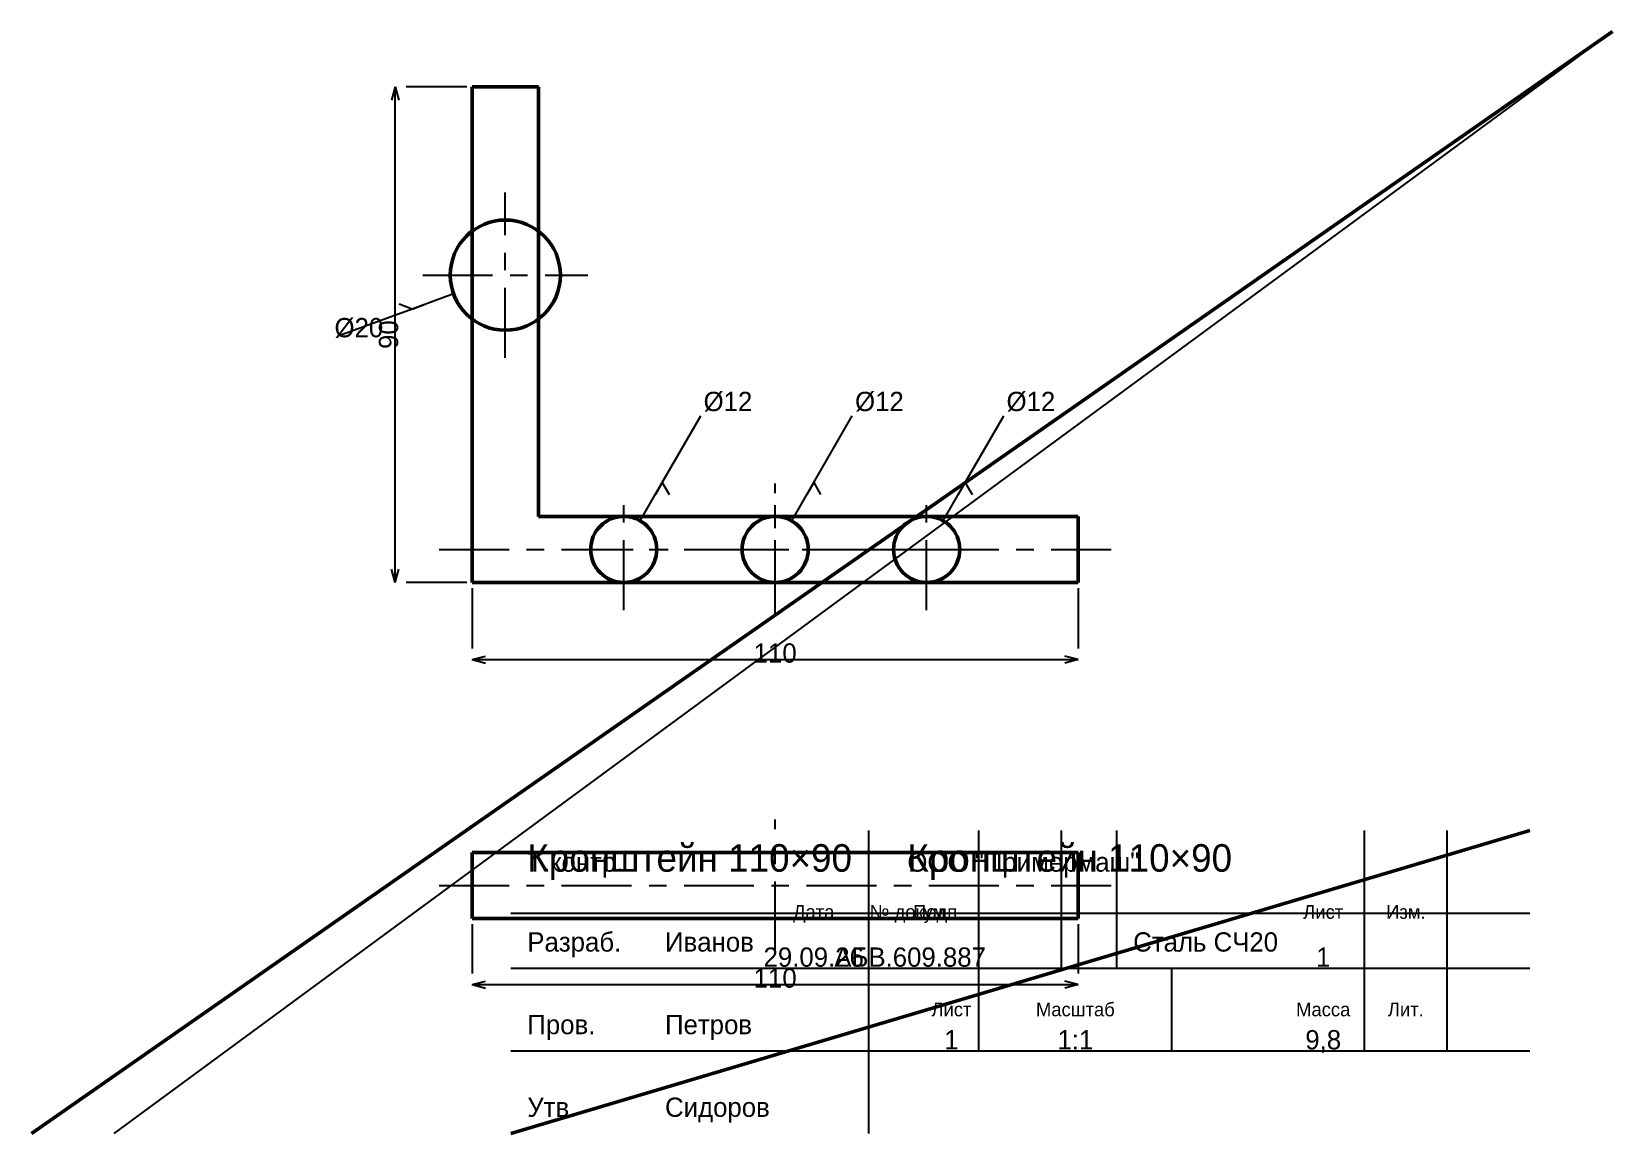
# Model space of a CAD drawing. Header units: millimetres. Extents: x 5 to 292, y 5 to 205.
import ezdxf
from ezdxf.enums import TextEntityAlignment as Align

# ---------------------------------------------------------------- set-up
doc = ezdxf.new("R2010")
doc.units = ezdxf.units.MM
doc.linetypes.add('CENTER', pattern=[22.225, 12.7, -3.175, 3.175, -3.175])
doc.linetypes.add('DASHED', pattern=[9, 6, -3])
for name, color, linetype, lineweight in [('AXIS', 7, 'CENTER', 25), ('DIMS', 7, 'CONTINUOUS', 25), ('MAIN', 7, 'CONTINUOUS', 50), ('TEXT', 7, 'CONTINUOUS', 25), ('THIN', 7, 'CONTINUOUS', 25)]:
    doc.layers.add(name, color=color, linetype=linetype, lineweight=lineweight)

msp = doc.modelspace()

# ---------------------------------------------------------------- linework, layer by layer
at = {"layer": 'AXIS', "linetype": 'CENTER', "lineweight": 25}
for p, q in [((91, 145.8), (91, 175.8)), ((76, 160.8), (106, 160.8)), ((112.5, 100), (112.5, 122)), ((140, 99), (140, 123)), ((140, 100), (140, 122)), ((167.5, 100), (167.5, 122)), ((79, 111), (201, 111)), ((101.5, 111), (123.5, 111)), ((129, 111), (151, 111)), ((156.5, 111), (178.5, 111)), ((140, 38), (140, 62)), ((79, 50), (201, 50))]:
    msp.add_line(p, q, dxfattribs=at)
at = {"layer": 'DIMS', "linetype": 'CONTINUOUS', "lineweight": 25}
for p, q in [((71, 195), (70.353, 192.585)), ((71, 105), (71, 195)), ((71, 195), (71.647, 192.585)), ((84, 195), (73, 195)), ((74.086, 154.644), (71.736, 155.499)), ((81.603, 157.38), (74.086, 154.644)), ((74.086, 154.644), (76.435, 155.499)), ((74.086, 154.644), (60.93, 149.855)), ((119.5, 123.124), (126.5, 135.249)), ((147, 123.124), (154, 135.249)), ((174.5, 123.124), (181.5, 135.249)), ((115.5, 116.196), (119.5, 123.124)), ((119.5, 123.124), (118.25, 120.959)), ((119.5, 123.124), (120.75, 120.959)), ((143, 116.196), (147, 123.124)), ((147, 123.124), (145.75, 120.959)), ((147, 123.124), (148.25, 120.959)), ((170.5, 116.196), (174.5, 123.124)), ((174.5, 123.124), (173.25, 120.959)), ((174.5, 123.124), (175.75, 120.959)), ((71, 105), (70.353, 107.415)), ((71, 105), (71.647, 107.415)), ((84, 105), (73, 105)), ((85, 104), (85, 93)), ((195, 104), (195, 93)), ((85, 91), (87.415, 91.647)), ((85, 91), (195, 91)), ((85, 91), (87.415, 90.353)), ((195, 91), (192.585, 91.647)), ((195, 91), (192.585, 90.353)), ((85, 43), (85, 34)), ((195, 43), (195, 34)), ((85, 32), (87.415, 32.647)), ((85, 32), (195, 32)), ((85, 32), (87.415, 31.353)), ((195, 32), (192.585, 32.647)), ((195, 32), (192.585, 31.353))]:
    msp.add_line(p, q, dxfattribs=at)
at = {"layer": 'MAIN', "linetype": 'CONTINUOUS', "lineweight": 50}
for p, q in [((5, 5), (292, 205)), ((97, 195), (85, 195)), ((85, 195), (85, 105)), ((97, 117), (97, 195)), ((195, 117), (97, 117)), ((195, 105), (195, 117)), ((85, 105), (195, 105)), ((92, 5), (277, 60)), ((85, 56), (195, 56)), ((85, 44), (85, 56)), ((195, 44), (195, 56)), ((85, 44), (195, 44))]:
    msp.add_line(p, q, dxfattribs=at)
for centre, radius in [((91, 160.8), 10), ((112.5, 111), 6), ((140, 111), 6), ((167.5, 111), 6)]:
    msp.add_circle(centre, radius, dxfattribs=at)
at = {"layer": 'THIN', "linetype": 'CONTINUOUS', "lineweight": 25}
for p, q in [((20, 5), (292, 205)), ((157, 5), (157, 60)), ((177, 35), (177, 60)), ((192, 35), (192, 60)), ((202, 35), (202, 60)), ((247, 35), (247, 60)), ((262, 35), (262, 60)), ((92, 45), (277, 45)), ((92, 35), (277, 35)), ((177, 20), (177, 35)), ((212, 20), (212, 35)), ((247, 20), (247, 35)), ((262, 20), (262, 35)), ((92, 20), (277, 20))]:
    msp.add_line(p, q, dxfattribs=at)
at = {"layer": 'THIN', "linetype": 'DASHED', "lineweight": 25}
for p, q in [((106.5, 56), (118.5, 56)), ((134, 56), (146, 56)), ((161.5, 56), (173.5, 56))]:
    msp.add_line(p, q, dxfattribs=at)

# ---------------------------------------------------------------- texts
at = {"layer": 'DIMS', "linetype": 'CONTINUOUS', "lineweight": 25}
for s, p in [('%%c20', (59.99, 149.513)), ('%%c12', (127, 136.115)), ('%%c12', (154.5, 136.115)), ('%%c12', (182, 136.115))]:
    msp.add_text(s, height=3.5, dxfattribs=at).set_placement(p)
msp.add_text('90', height=3.5, rotation=90, dxfattribs=at).set_placement((69.8, 150), align=Align.MIDDLE_CENTER)
for p in [(140, 92.2), (140, 33.2)]:
    msp.add_text('110', height=3.5, dxfattribs=at).set_placement(p, align=Align.MIDDLE_CENTER)
at = {"layer": 'TEXT', "linetype": 'CONTINUOUS', "lineweight": 25}
for s, height, p in [('Кронштейн 110×90', 5, (95, 52.5)), ('Кронштейн 110×90', 5, (164, 52.5)), ('Т.контр.', 3.5, (95, 52.5)), ('ООО "Примермаш"', 3.5, (164, 52.5)), ('Разраб.', 3.5, (95, 38)), ('Иванов', 3.5, (120, 38)), ('Сталь СЧ20', 3.5, (205, 38)), ('Пров.', 3.5, (95, 23)), ('Петров', 3.5, (120, 23)), ('Утв.', 3.5, (95, 8)), ('Сидоров', 3.5, (120, 8))]:
    msp.add_text(s, height=height, dxfattribs=at).set_placement(p)
for s, height, p in [('Дата', 2.5, (147, 45.2)), ('№ докум.', 2.5, (164.5, 45.2)), ('Подп.', 2.5, (169.5, 45.2)), ('Лист', 2.5, (239.5, 45.2)), ('Изм.', 2.5, (254.5, 45.2)), ('29.09.26', 3.5, (147, 37)), ('АБВ.609.887', 3.5, (164.5, 37)), ('1', 3.5, (239.5, 37)), ('Лист', 2.5, (172, 27.5)), ('Масштаб', 2.5, (194.5, 27.5)), ('Масса', 2.5, (239.5, 27.5)), ('Лит.', 2.5, (254.5, 27.5)), ('1', 3.5, (172, 22)), ('1:1', 3.5, (194.5, 22)), ('9,8', 3.5, (239.5, 22))]:
    msp.add_text(s, height=height, dxfattribs=at).set_placement(p, align=Align.MIDDLE_CENTER)

doc.saveas('drawing.dxf')
